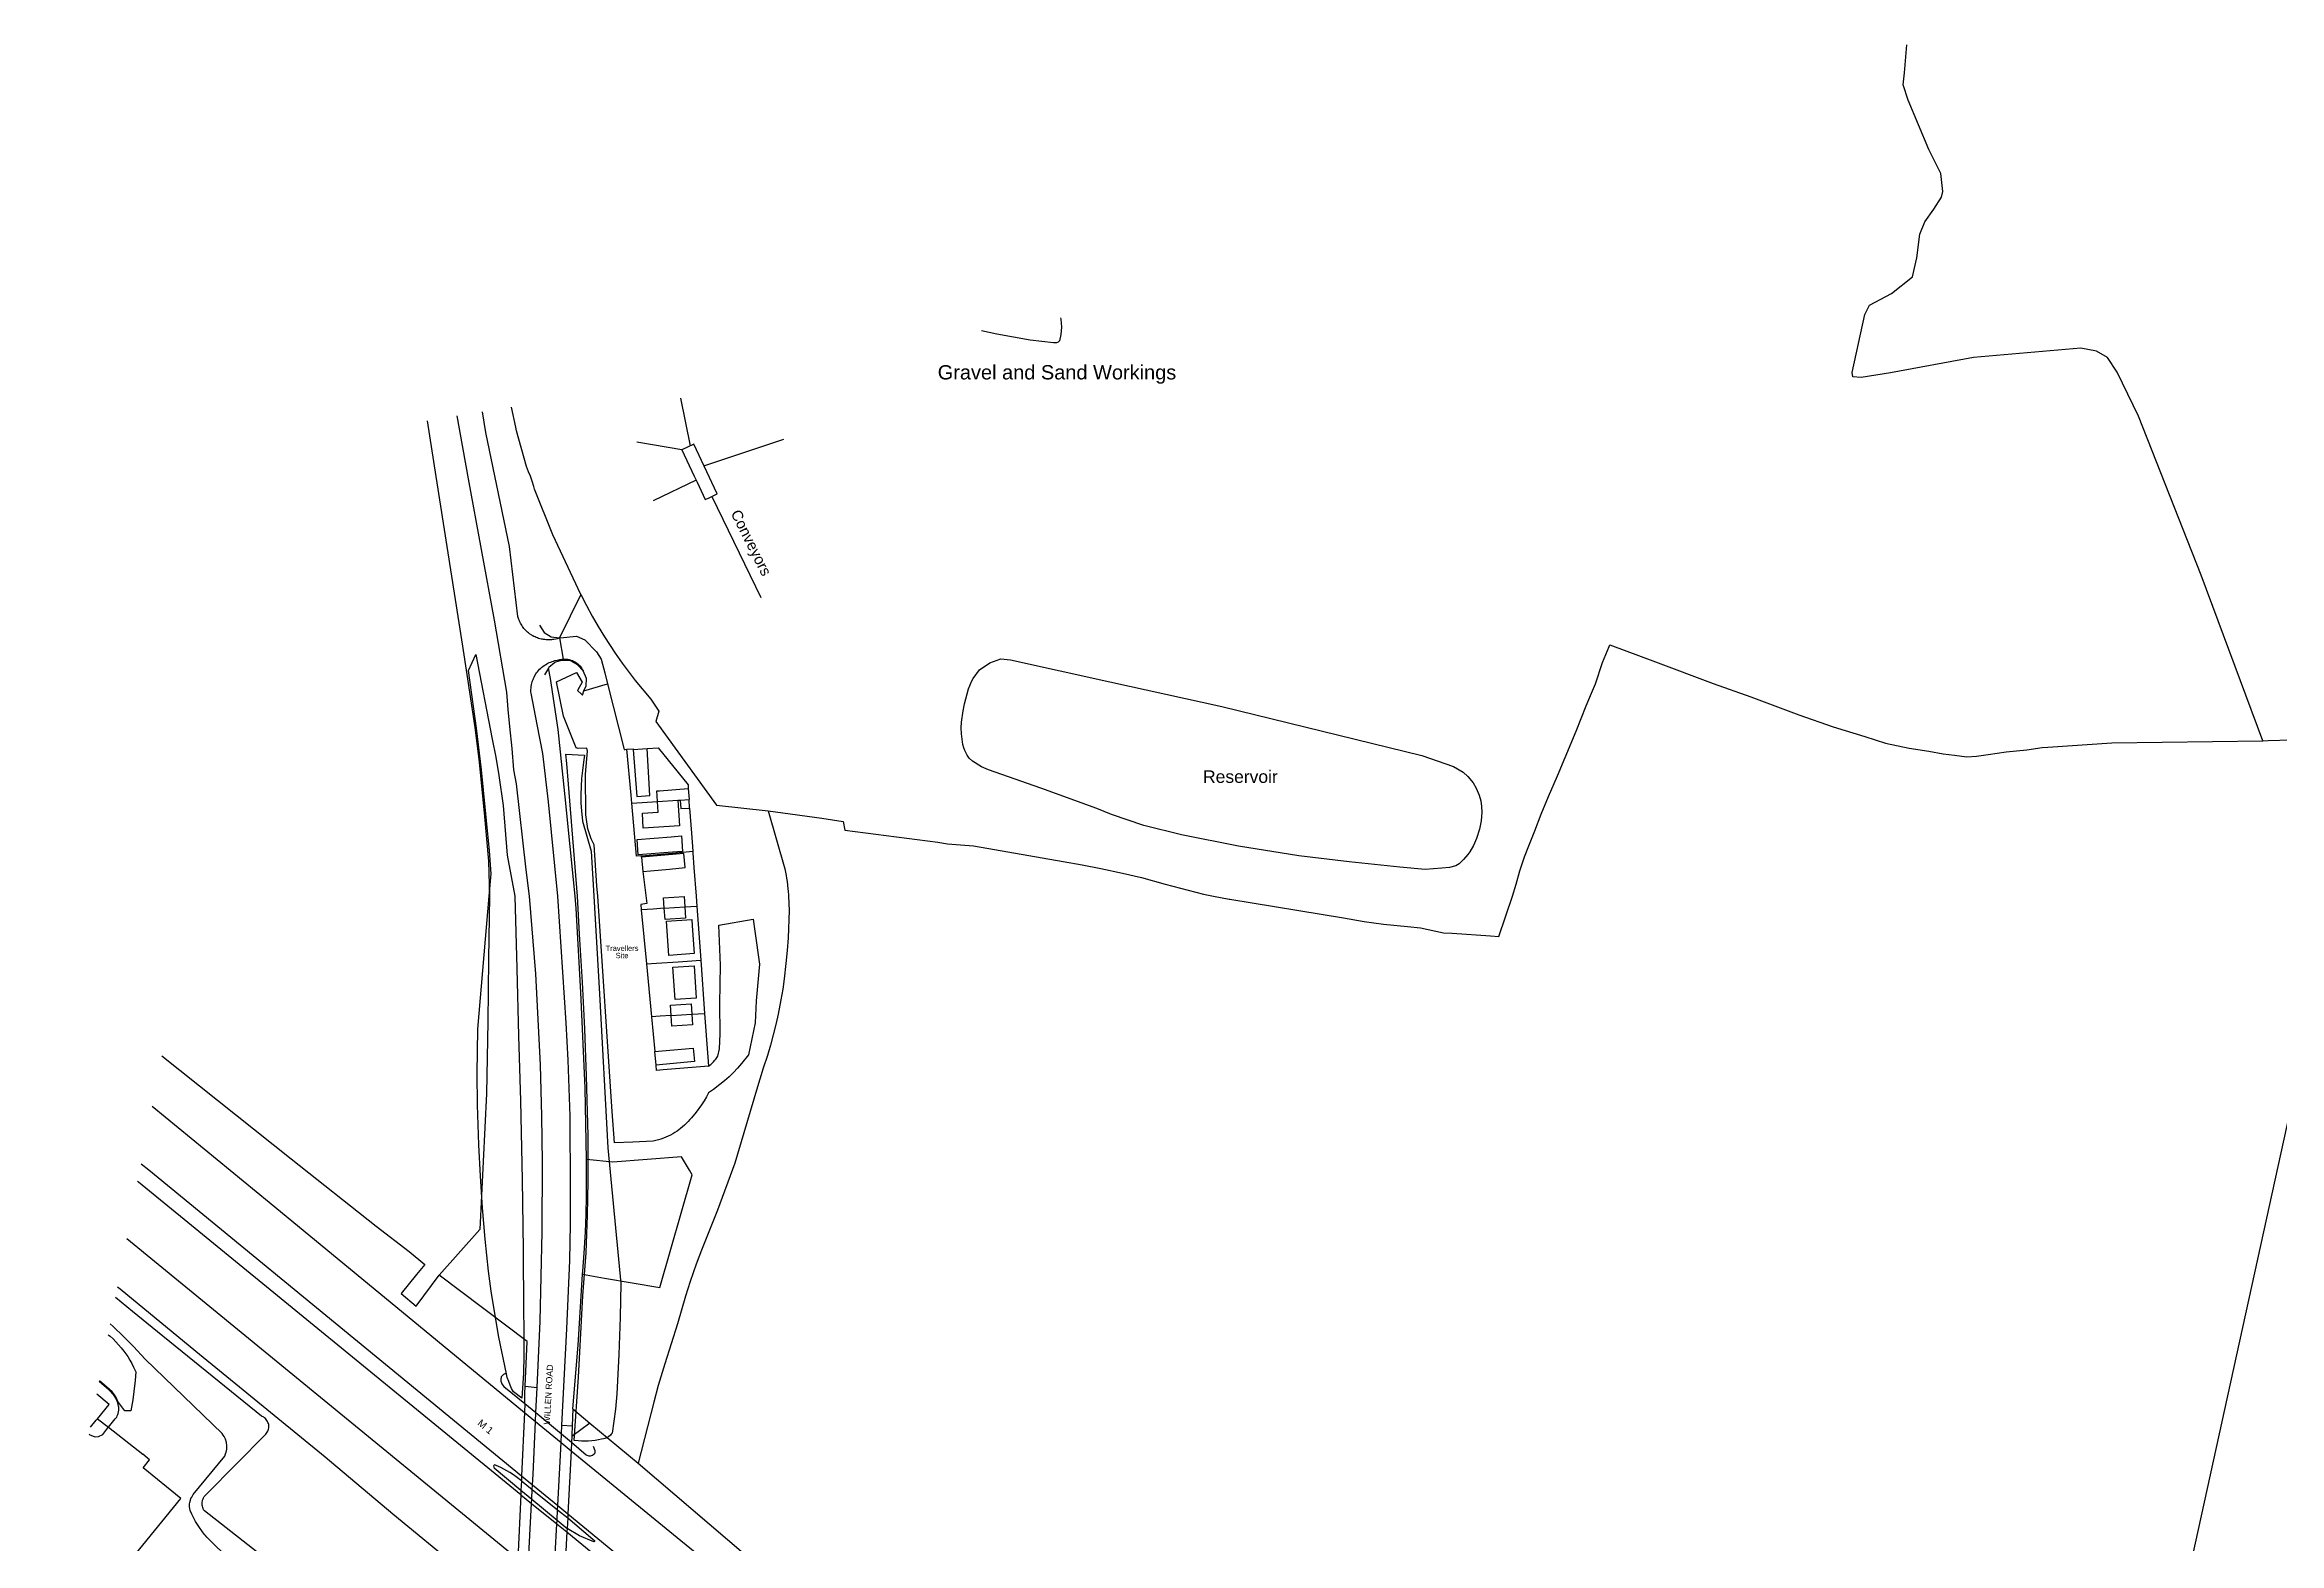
# Model space of a CAD drawing. Header units: millimetres. Extents: x 111502 to 977541, y 8702 to 1044108.
# Drawn here: x 973887 to 974512, y 477277 to 477697 of the extents above; entities that cross this region are included whole.
import ezdxf

# ---------------------------------------------------------------- set-up
doc = ezdxf.new("R2010")
doc.units = ezdxf.units.MM
doc.header["$LTSCALE"] = 0.25
doc.layers.add('X HVSS Site Background', color=8, linetype='Continuous')
doc.styles.add('OS Master Map$1$Standard', font='txt')

# ---------------------------------------------------------------- blocks, each defined once
blk = doc.blocks.new('OS MAP')
at = {"layer": 'X HVSS Site Background', "flags": 128}
for points in [[(488289.35, 242043.55), (488272.1, 242089.89), (488272.1, 242089.89), (488254.53, 242134.45), (488254.53, 242134.45), (488248.61, 242146.72), (488248.61, 242146.72), (488245.86, 242150.85), (488245.86, 242150.85), (488242.79, 242152.65), (488242.79, 242152.65), (488238.45, 242153.5), (488238.45, 242153.5), (488208.39, 242150.85), (488208.39, 242150.85), (488185.11, 242146.51), (488185.11, 242146.51), (488176.96, 242145.24), (488176.96, 242145.24), (488174.63, 242145.45), (488174.63, 242145.45), (488174.42, 242146.62), (488174.42, 242146.62), (488177.91, 242162.92), (488177.91, 242162.92), (488179.29, 242165.46), (488179.29, 242165.46), (488185.43, 242168.74), (488185.43, 242168.74), (488191.25, 242173.39), (488191.25, 242173.39), (488192.52, 242178.79), (488192.52, 242178.79), (488193.36, 242185.35), (488193.36, 242185.35), (488194.74, 242188.85), (488194.74, 242188.85), (488197.28, 242192.34), (488197.28, 242192.34), (488199.4, 242195.72), (488199.4, 242195.72), (488199.82, 242197.31), (488199.82, 242197.31), (488199.18, 242202.39), (488199.18, 242202.39), (488195.9, 242209.06), (488195.9, 242209.06), (488190.08, 242222.92), (488190.08, 242222.92), (488188.71, 242227.16), (488188.71, 242227.16), (488189.02, 242230.54), (488189.02, 242230.54), (488189.67, 242238.43)], [(487950.84, 242154.93), (487944.33, 242155.72), (487944.33, 242155.72), (487934.96, 242157.42), (487934.96, 242157.42), (487930.65, 242158.34)], [(487952.82, 242161.95), (487952.9, 242161.6), (487952.9, 242161.6), (487953.06, 242159.32), (487953.06, 242159.32), (487952.85, 242157.31), (487952.85, 242157.31), (487952.48, 242155.51), (487952.48, 242155.51), (487952.1, 242155.14), (487952.1, 242155.14), (487951.68, 242154.93), (487951.68, 242154.93), (487950.84, 242154.93)], [(487849.2, 242126.12), (487846.54, 242139.46)], [(487806.29, 241862.48), (487807.15, 241881), (487807.15, 241881), (487807.75, 241906), (487807.75, 241906), (487807.8, 241925.55), (487807.8, 241925.55), (487807.65, 241938.4), (487807.65, 241938.4), (487807.25, 241952.75), (487807.25, 241952.75), (487805.9, 241978.25), (487805.9, 241978.25), (487804.2, 242000), (487804.2, 242000), (487803.2, 242007.4), (487803.2, 242007.4), (487800.5, 242031.45), (487800.5, 242031.45), (487799.8, 242035.4), (487799.8, 242035.4), (487799.3, 242041.4), (487799.3, 242041.4), (487798.7, 242047.5), (487798.7, 242047.5), (487798.2, 242052.3), (487798.2, 242052.3), (487797.8, 242057.1), (487797.8, 242057.1), (487794.4, 242077.3), (487794.4, 242077.3), (487787.06, 242116.85), (487787.06, 242116.85), (487783.93, 242134.48)], [(487812.57, 242072.32), (487812.22, 242072.2), (487812.22, 242072.2), (487811.86, 242072.1), (487811.86, 242072.1), (487811.49, 242072.01), (487811.49, 242072.01), (487810.99, 242071.91), (487810.99, 242071.91), (487810.63, 242071.86), (487810.63, 242071.86), (487810.28, 242071.82), (487810.28, 242071.82), (487809.92, 242071.8), (487809.92, 242071.8), (487809.56, 242071.79), (487809.56, 242071.79), (487809.2, 242071.79), (487809.2, 242071.79), (487808.84, 242071.81), (487808.84, 242071.81), (487808.48, 242071.84), (487808.48, 242071.84), (487808.12, 242071.89), (487808.12, 242071.89), (487807.77, 242071.95), (487807.77, 242071.95), (487807.42, 242072.02), (487807.42, 242072.02), (487807.07, 242072.11), (487807.07, 242072.11), (487806.72, 242072.21), (487806.72, 242072.21), (487806.38, 242072.32), (487806.38, 242072.32), (487806.05, 242072.45), (487806.05, 242072.45), (487805.72, 242072.59), (487805.72, 242072.59), (487805.39, 242072.75), (487805.39, 242072.75), (487805.08, 242072.91), (487805.08, 242072.91), (487805.03, 242072.94), (487805.03, 242072.94), (487804.77, 242073.09), (487804.77, 242073.09), (487804.17, 242073.49), (487804.17, 242073.49), (487803.88, 242073.72), (487803.88, 242073.72), (487803.61, 242073.95), (487803.61, 242073.95), (487803.34, 242074.2), (487803.34, 242074.2), (487803.09, 242074.45), (487803.09, 242074.45), (487802.84, 242074.71), (487802.84, 242074.71), (487802.61, 242074.99), (487802.61, 242074.99), (487802.39, 242075.27), (487802.39, 242075.27), (487802.18, 242075.56), (487802.18, 242075.56), (487801.98, 242075.86), (487801.98, 242075.86), (487801.8, 242076.17), (487801.8, 242076.17), (487801.63, 242076.49), (487801.63, 242076.49), (487801.47, 242076.81), (487801.47, 242076.81), (487801.32, 242077.14), (487801.32, 242077.14), (487801.19, 242077.47), (487801.19, 242077.47), (487801.07, 242077.81), (487801.07, 242077.81), (487800.92, 242078.31), (487800.92, 242078.31), (487798.55, 242097.9), (487798.55, 242097.9), (487791.96, 242129.85), (487791.96, 242129.85), (487790.96, 242135.63)], [(487818.55, 242084.45), (487810.7, 242101.15), (487810.7, 242101.15), (487805.6, 242114), (487805.6, 242114), (487805.4, 242114.7), (487805.4, 242114.7), (487804.9, 242116.2), (487804.9, 242116.2), (487804.4, 242117.6), (487804.4, 242117.6), (487803.9, 242118.8), (487803.9, 242118.8), (487803.3, 242120.3), (487803.3, 242120.3), (487800.5, 242130.3), (487800.5, 242130.3), (487800.3, 242131.3), (487800.3, 242131.3), (487799.1, 242136.95)], [(487775.51, 242133.11), (487777.9, 242117.5), (487777.9, 242117.5), (487785.4, 242070), (487785.4, 242070), (487786.6, 242062.1), (487786.6, 242062.1), (487788.9, 242047.2), (487788.9, 242047.2), (487790.1, 242037.5), (487790.1, 242037.5), (487791.6, 242022.3), (487791.6, 242022.3), (487792.7, 242009.8), (487792.7, 242009.8), (487792.95, 242000), (487792.95, 242000), (487792.72, 241982.37), (487792.72, 241982.37), (487792.5, 241964.85), (487792.5, 241964.85), (487792.1, 241944.8), (487792.1, 241944.8), (487790.3, 241906.7), (487790.3, 241906.7), (487778.9, 241893.95)], [(487846.78, 242124.97), (487834.24, 242127.16)], [(487853, 242120.54), (487875.36, 242127.95)], [(487855.16, 242111.9), (487855.99, 242112.3), (487855.99, 242112.3), (487856.73, 242112.65), (487856.73, 242112.65), (487850.14, 242126.57), (487850.14, 242126.57), (487846.78, 242124.97), (487846.78, 242124.97), (487850.25, 242117.64), (487850.25, 242117.64), (487850.78, 242116.52), (487850.78, 242116.52), (487851.05, 242115.95), (487851.05, 242115.95), (487853.37, 242111.06), (487853.37, 242111.06), (487854.43, 242111.56), (487854.43, 242111.56), (487855.16, 242111.9)], [(487850.78, 242116.52), (487838.78, 242110.75)], [(487855.16, 242111.9), (487868.94, 242083.68)], [(487818.55, 242084.45), (487812.57, 242072.32)], [(487818.55, 242084.45), (487820.1, 242081.45), (487820.1, 242081.45), (487821.7, 242078.45), (487821.7, 242078.45), (487823.4, 242075.5), (487823.4, 242075.5), (487825.2, 242072.6), (487825.2, 242072.6), (487828.15, 242068.05), (487828.15, 242068.05), (487830.1, 242065.25), (487830.1, 242065.25), (487833.7, 242060.45), (487833.7, 242060.45), (487838.1, 242055.2), (487838.1, 242055.2), (487840.4, 242051.8), (487840.4, 242051.8), (487839.55, 242048.9), (487839.55, 242048.9), (487856.55, 242025.5), (487856.55, 242025.5), (487870.95, 242023.89)], [(487806.96, 242075.88), (487808.24, 242073.86), (487808.24, 242073.86), (487810.26, 242072.6), (487810.26, 242072.6), (487812.57, 242072.32)], [(487812.57, 242072.32), (487812.78, 242072.34), (487812.78, 242072.34), (487817.29, 242072.79), (487817.29, 242072.79), (487819.62, 242071.78), (487819.62, 242071.78), (487822.9, 242068.44), (487822.9, 242068.44), (487824.24, 242066.4), (487824.24, 242066.4), (487825.21, 242062.57), (487825.21, 242062.57), (487825.99, 242059.47)], [(487812.57, 242072.32), (487813.59, 242066.38)], [(487802.05, 241859.5), (487799.65, 241861.25), (487799.65, 241861.25), (487799.15, 241862.2), (487799.15, 241862.2), (487798.75, 241863.15), (487798.75, 241863.15), (487798.35, 241864.15), (487798.35, 241864.15), (487797.95, 241865.25), (487797.95, 241865.25), (487797.75, 241866.3), (487797.75, 241866.3), (487795.6, 241876.5), (487795.6, 241876.5), (487794.6, 241882.05), (487794.6, 241882.05), (487793.45, 241889.4), (487793.45, 241889.4), (487792.7, 241895), (487792.7, 241895), (487791.75, 241903.95), (487791.75, 241903.95), (487791, 241912.75), (487791, 241912.75), (487790.4, 241921.6), (487790.4, 241921.6), (487790, 241930.4), (487790, 241930.4), (487789.65, 241941.55), (487789.65, 241941.55), (487789.55, 241950.4), (487789.55, 241950.4), (487789.7, 241962.8), (487789.7, 241962.8), (487792.91, 242000), (487792.91, 242000), (487793.45, 242006.3), (487793.45, 242006.3), (487792.95, 242012.7), (487792.95, 242012.7), (487791.95, 242023.1), (487791.95, 242023.1), (487790.75, 242035.4), (487790.75, 242035.4), (487789.3, 242047.1), (487789.3, 242047.1), (487787.1, 242063.2), (487787.1, 242063.2), (487789.1, 242067.7)], [(487789.1, 242067.7), (487793.7, 242044), (487793.7, 242044), (487794.7, 242038.9), (487794.7, 242038.9), (487795.6, 242033.8), (487795.6, 242033.8), (487796.8, 242025.4), (487796.8, 242025.4), (487797.9, 242011.5), (487797.9, 242011.5), (487800.05, 242000), (487800.05, 242000), (487800.65, 241979.75), (487800.65, 241979.75), (487801.1, 241960.9), (487801.1, 241960.9), (487801.65, 241942.7), (487801.65, 241942.7), (487802.1, 241920.6), (487802.1, 241920.6), (487802.35, 241901.05), (487802.35, 241901.05), (487802.5, 241883.85), (487802.5, 241883.85), (487802.55, 241878.95), (487802.55, 241878.95), (487802.6, 241871.4), (487802.6, 241871.4), (487802.45, 241866.5), (487802.45, 241866.5), (487802.05, 241859.5)], [(487813.25, 241851.95), (487814.65, 241878.85), (487814.65, 241878.85), (487815.45, 241898), (487815.45, 241898), (487815.6, 241908.2), (487815.6, 241908.2), (487815.6, 241917.9), (487815.6, 241917.9), (487815.5, 241938.4), (487815.5, 241938.4), (487814.95, 241954.1), (487814.95, 241954.1), (487814.4, 241964.6), (487814.4, 241964.6), (487812.05, 242000), (487812.05, 242000), (487809.5, 242026.4), (487809.5, 242026.4), (487807.85, 242040), (487807.85, 242040), (487806.35, 242048.1), (487806.35, 242048.1), (487804.59, 242056.83), (487804.59, 242056.83), (487804.57, 242057.19), (487804.57, 242057.19), (487804.56, 242057.54), (487804.56, 242057.54), (487804.57, 242057.9), (487804.57, 242057.9), (487804.6, 242058.25), (487804.6, 242058.25), (487804.63, 242058.61), (487804.63, 242058.61), (487804.75, 242059.31), (487804.75, 242059.31), (487804.83, 242059.66), (487804.83, 242059.66), (487804.93, 242060), (487804.93, 242060), (487805.04, 242060.34), (487805.04, 242060.34), (487805.16, 242060.67), (487805.16, 242060.67), (487805.29, 242061), (487805.29, 242061), (487805.44, 242061.33), (487805.44, 242061.33), (487805.6, 242061.64), (487805.6, 242061.64), (487805.96, 242062.26), (487805.96, 242062.26), (487806.16, 242062.55), (487806.16, 242062.55), (487806.37, 242062.84), (487806.37, 242062.84), (487806.71, 242063.25), (487806.71, 242063.25), (487806.99, 242063.55), (487806.99, 242063.55), (487807.29, 242063.84), (487807.29, 242063.84), (487807.6, 242064.11), (487807.6, 242064.11), (487807.92, 242064.37), (487807.92, 242064.37), (487808.26, 242064.61), (487808.26, 242064.61), (487808.61, 242064.83), (487808.61, 242064.83), (487808.97, 242065.04), (487808.97, 242065.04), (487809.33, 242065.23), (487809.33, 242065.23), (487809.71, 242065.41), (487809.71, 242065.41), (487810.09, 242065.57), (487810.09, 242065.57), (487810.48, 242065.72), (487810.48, 242065.72), (487810.88, 242065.85), (487810.88, 242065.85), (487811.28, 242065.96), (487811.28, 242065.96), (487811.89, 242066.11), (487811.89, 242066.11), (487812.37, 242066.21), (487812.37, 242066.21), (487812.67, 242066.26), (487812.67, 242066.26), (487812.86, 242066.29), (487812.86, 242066.29), (487813.1, 242066.32), (487813.1, 242066.32), (487813.35, 242066.35), (487813.35, 242066.35), (487813.59, 242066.38)], [(487819.21, 242063.09), (487817.63, 242064.76), (487817.63, 242064.76), (487815.5, 242065.96), (487815.5, 242065.96), (487813.25, 242066.05), (487813.25, 242066.05), (487812.75, 242065.92), (487812.75, 242065.92), (487811.4, 242065.56), (487811.4, 242065.56), (487811.14, 242065.34), (487811.14, 242065.34), (487809.6, 242064.04), (487809.6, 242064.04), (487809.52, 242063.9)], [(487813.59, 242066.38), (487813.83, 242066.39), (487813.83, 242066.39), (487814.08, 242066.4), (487814.08, 242066.4), (487814.56, 242066.38), (487814.56, 242066.38), (487814.8, 242066.36), (487814.8, 242066.36), (487815.04, 242066.32), (487815.04, 242066.32), (487815.28, 242066.27), (487815.28, 242066.27), (487815.53, 242066.21), (487815.53, 242066.21), (487815.76, 242066.14), (487815.76, 242066.14), (487816.22, 242065.96), (487816.22, 242065.96), (487816.44, 242065.86), (487816.44, 242065.86), (487816.66, 242065.75), (487816.66, 242065.75), (487816.87, 242065.62), (487816.87, 242065.62), (487817.08, 242065.5), (487817.08, 242065.5), (487817.28, 242065.36), (487817.28, 242065.36), (487817.48, 242065.21), (487817.48, 242065.21), (487817.67, 242065.06), (487817.67, 242065.06), (487817.85, 242064.9), (487817.85, 242064.9), (487818.03, 242064.73), (487818.03, 242064.73), (487818.2, 242064.56), (487818.2, 242064.56), (487818.36, 242064.37), (487818.36, 242064.37), (487818.52, 242064.19), (487818.52, 242064.19), (487818.67, 242063.99), (487818.67, 242063.99), (487818.81, 242063.79), (487818.81, 242063.79), (487818.94, 242063.59), (487818.94, 242063.59), (487819.06, 242063.37), (487819.06, 242063.37), (487819.21, 242063.09)], [(487870.95, 242023.89), (487873.05, 242023.65), (487873.05, 242023.65), (487886, 242021.85), (487886, 242021.85), (487892, 242020.9), (487892, 242020.9), (487892.4, 242018.5), (487892.4, 242018.5), (487918.45, 242015.1), (487918.45, 242015.1), (487921.15, 242014.7), (487921.15, 242014.7), (487928.4, 242014.1), (487928.4, 242014.1), (487953.55, 242009.75), (487953.55, 242009.75), (487958.85, 242008.8), (487958.85, 242008.8), (487964.1, 242007.8), (487964.1, 242007.8), (487970.2, 242006.45), (487970.2, 242006.45), (487975.45, 242005.2), (487975.45, 242005.2), (487982.1, 242003.4), (487982.1, 242003.4), (487992.8, 242000.55), (487992.8, 242000.55), (487995.6, 242000), (487995.6, 242000), (488000, 241999.2), (488000, 241999.2), (488000.21, 241999.16), (488000.21, 241999.16), (488032.01, 241993.94), (488032.01, 241993.94), (488037.81, 241992.91), (488037.81, 241992.91), (488043.21, 241992.18), (488043.21, 241992.18), (488049.93, 241991.53), (488049.93, 241991.53), (488053.53, 241991.15), (488053.53, 241991.15), (488060.05, 241989.79), (488060.05, 241989.79), (488062.4, 241989.62), (488062.4, 241989.62), (488073.13, 241988.87), (488073.13, 241988.87), (488075.48, 241988.7), (488075.48, 241988.7), (488079.35, 242000), (488079.35, 242000), (488080.36, 242003.34), (488080.36, 242003.34), (488081.36, 242007.14), (488081.36, 242007.14), (488082.66, 242011.04), (488082.66, 242011.04), (488083.86, 242014.14), (488083.86, 242014.14), (488085.56, 242018.34), (488085.56, 242018.34), (488087.36, 242022.94), (488087.36, 242022.94), (488089.36, 242027.94), (488089.36, 242027.94), (488091.96, 242033.74), (488091.96, 242033.74), (488094.06, 242038.84), (488094.06, 242038.84), (488097.16, 242046.24), (488097.16, 242046.24), (488099.96, 242053.34), (488099.96, 242053.34), (488101.46, 242056.86), (488101.46, 242056.86), (488102.56, 242059.44), (488102.56, 242059.44), (488104.56, 242065.44), (488104.56, 242065.44), (488106.38, 242069.93), (488106.38, 242069.93), (488106.57, 242070.4), (488106.57, 242070.4), (488119.37, 242065.6), (488119.37, 242065.6), (488135.47, 242059.6), (488135.47, 242059.6), (488146.07, 242055.8), (488146.07, 242055.8), (488159.44, 242050.81), (488159.44, 242050.81), (488169.07, 242047.4), (488169.07, 242047.4), (488177.97, 242044.7), (488177.97, 242044.7), (488183.77, 242042.9), (488183.77, 242042.9), (488190.37, 242041.5), (488190.37, 242041.5), (488195.87, 242040.6), (488195.87, 242040.6), (488199.87, 242039.9), (488199.87, 242039.9), (488203.07, 242039.5), (488203.07, 242039.5), (488206.47, 242039), (488206.47, 242039), (488209.17, 242039.2), (488209.17, 242039.2), (488212.47, 242039.7), (488212.47, 242039.7), (488217.47, 242040.4), (488217.47, 242040.4), (488223.27, 242041), (488223.27, 242041), (488227.57, 242041.6), (488227.57, 242041.6), (488229.17, 242041.7), (488229.17, 242041.7), (488247.11, 242042.94), (488247.11, 242042.94), (488289.35, 242043.55)], [(487932.98, 242065.33), (487936.09, 242066.46), (487936.09, 242066.46), (487938.8, 242066.2), (487938.8, 242066.2), (487966.58, 242060.04), (487966.58, 242060.04), (487998, 242053.16), (487998, 242053.16), (488053.96, 242039.4), (488053.96, 242039.4), (488062.82, 242036.3), (488062.82, 242036.3), (488065.53, 242034.71), (488065.53, 242034.71), (488066.81, 242033.54), (488066.81, 242033.54), (488068.28, 242031.75), (488068.28, 242031.75), (488069.18, 242030.26), (488069.18, 242030.26), (488070.03, 242028.29), (488070.03, 242028.29), (488070.45, 242026.74), (488070.45, 242026.74), (488070.66, 242025.15), (488070.66, 242025.15), (488070.7, 242023.53), (488070.7, 242023.53), (488070.51, 242021.11), (488070.51, 242021.11), (488070.36, 242020.16), (488070.36, 242020.16), (488070.09, 242018.79), (488070.09, 242018.79), (488069.28, 242016.12), (488069.28, 242016.12), (488068.42, 242014.22), (488068.42, 242014.22), (488067.35, 242012.44), (488067.35, 242012.44), (488066.79, 242011.69), (488066.79, 242011.69), (488065.65, 242010.28), (488065.65, 242010.28), (488064.36, 242009.05), (488064.36, 242009.05), (488063.48, 242008.52), (488063.48, 242008.52), (488061.7, 242008.05), (488061.7, 242008.05), (488059.51, 242007.85), (488059.51, 242007.85), (488054.88, 242007.52), (488054.88, 242007.52), (488047.8, 242008.18), (488047.8, 242008.18), (488033.63, 242009.61), (488033.63, 242009.61), (488019.48, 242011.28), (488019.48, 242011.28), (488002.63, 242014.01), (488002.63, 242014.01), (487986.64, 242017.16), (487986.64, 242017.16), (487976.12, 242019.77), (487976.12, 242019.77), (487967.04, 242022.87), (487967.04, 242022.87), (487962.94, 242024.59), (487962.94, 242024.59), (487947.33, 242030.28), (487947.33, 242030.28), (487936.42, 242034.11), (487936.42, 242034.11), (487932.64, 242035.35), (487932.64, 242035.35), (487930.66, 242036.23), (487930.66, 242036.23), (487928.13, 242037.8), (487928.13, 242037.8), (487927.22, 242038.68), (487927.22, 242038.68), (487926.65, 242039.5), (487926.65, 242039.5), (487925.98, 242040.85), (487925.98, 242040.85), (487925.7, 242041.59), (487925.7, 242041.59), (487925.42, 242042.53), (487925.42, 242042.53), (487925.06, 242045.48), (487925.06, 242045.48), (487925.04, 242047.14), (487925.04, 242047.14), (487925.1, 242048.73), (487925.1, 242048.73), (487925.54, 242051.87), (487925.54, 242051.87), (487925.97, 242053.89), (487925.97, 242053.89), (487927.04, 242058.05), (487927.04, 242058.05), (487928.02, 242060.31), (487928.02, 242060.31), (487928.37, 242060.93), (487928.37, 242060.93), (487930.13, 242063.35), (487930.13, 242063.35), (487932.98, 242065.33)], [(487809.52, 242063.9), (487808.39, 242062.02)], [(487810, 242061), (487809.52, 242063.9)], [(487820.07, 241926.31), (487819.7, 241946.3), (487819.7, 241946.3), (487818.55, 241973.1), (487818.55, 241973.1), (487817.25, 241996.55), (487817.25, 241996.55), (487816.9, 242000), (487816.9, 242000), (487814.1, 242027.85), (487814.1, 242027.85), (487812.8, 242040.45), (487812.8, 242040.45), (487812.2, 242046.7), (487812.2, 242046.7), (487810, 242061)], [(487854.26, 241952.42), (487854.61, 241952.67), (487854.61, 241952.67), (487854.89, 241952.89), (487854.89, 241952.89), (487855.15, 241953.12), (487855.15, 241953.12), (487855.4, 241953.36), (487855.4, 241953.36), (487855.65, 241953.61), (487855.65, 241953.61), (487856.06, 241954.08), (487856.06, 241954.08), (487856.28, 241954.36), (487856.28, 241954.36), (487856.48, 241954.64), (487856.48, 241954.64), (487856.67, 241954.93), (487856.67, 241954.93), (487856.85, 241955.23), (487856.85, 241955.23), (487857.31, 241957.25), (487857.31, 241957.25), (487857.53, 241961.49), (487857.53, 241961.49), (487857.41, 241969.87), (487857.41, 241969.87), (487857.58, 241980.72), (487857.58, 241980.72), (487857.15, 241991.93), (487857.15, 241991.93), (487866.75, 241993.6), (487866.75, 241993.6), (487867.26, 241990.25), (487867.26, 241990.25), (487868.54, 241980.99), (487868.54, 241980.99), (487867.6, 241970.74), (487867.6, 241970.74), (487867.35, 241964.56), (487867.35, 241964.56), (487865.48, 241955.62), (487865.48, 241955.62), (487863.54, 241953.14), (487863.54, 241953.14), (487862.42, 241951.86), (487862.42, 241951.86), (487861.25, 241950.63), (487861.25, 241950.63), (487860.03, 241949.45), (487860.03, 241949.45), (487858.76, 241948.32), (487858.76, 241948.32), (487857.45, 241947.25), (487857.45, 241947.25), (487855.67, 241945.92), (487855.67, 241945.92), (487854.27, 241944.97), (487854.27, 241944.97), (487853.67, 241943.83), (487853.67, 241943.83), (487853.02, 241942.71), (487853.02, 241942.71), (487852.32, 241941.62), (487852.32, 241941.62), (487851.58, 241940.56), (487851.58, 241940.56), (487850.8, 241939.52), (487850.8, 241939.52), (487849.52, 241938), (487849.52, 241938), (487849.03, 241937.46), (487849.03, 241937.46), (487848.54, 241936.93), (487848.54, 241936.93), (487848.04, 241936.4), (487848.04, 241936.4), (487847.52, 241935.89), (487847.52, 241935.89), (487846.99, 241935.4), (487846.99, 241935.4), (487846.44, 241934.93), (487846.44, 241934.93), (487845.49, 241934.22), (487845.49, 241934.22), (487844.88, 241933.82), (487844.88, 241933.82), (487844.26, 241933.45), (487844.26, 241933.45), (487843.62, 241933.11), (487843.62, 241933.11), (487842.97, 241932.79), (487842.97, 241932.79), (487842.3, 241932.5), (487842.3, 241932.5), (487841.63, 241932.23), (487841.63, 241932.23), (487840.94, 241932), (487840.94, 241932), (487840.25, 241931.79), (487840.25, 241931.79), (487839.55, 241931.61), (487839.55, 241931.61), (487838.77, 241931.44), (487838.77, 241931.44), (487833.05, 241931.16), (487833.05, 241931.16), (487827.92, 241930.91), (487827.92, 241930.91), (487827.32, 241939.75), (487827.32, 241939.75), (487823.25, 242000), (487823.25, 242000), (487823.05, 242002.92), (487823.05, 242002.92), (487822.3, 242014.36), (487822.3, 242014.36), (487821.38, 242016.05), (487821.38, 242016.05), (487820.48, 242018.91), (487820.48, 242018.91), (487819.95, 242022.77), (487819.95, 242022.77), (487819.79, 242034.15), (487819.79, 242034.15), (487820.44, 242040.64), (487820.44, 242040.64), (487820.24, 242041.43), (487820.24, 242041.43), (487817.78, 242041.33), (487817.78, 242041.33), (487817.19, 242041.59), (487817.19, 242041.59), (487813.65, 242050.43), (487813.65, 242050.43), (487811.69, 242060.06), (487811.69, 242060.06), (487817.35, 242062.65), (487817.35, 242062.65), (487818.89, 242059.9), (487818.89, 242059.9), (487817.56, 242057.57), (487817.56, 242057.57), (487818.74, 242056.57), (487818.74, 242056.57), (487819.04, 242056.3), (487819.04, 242056.3), (487819.36, 242057.51)], [(487819.36, 242057.51), (487820.04, 242058.87), (487820.04, 242058.87), (487820.12, 242060.98), (487820.12, 242060.98), (487819.21, 242063.09)], [(487819.36, 242057.51), (487825.99, 242059.47)], [(487825.99, 242059.47), (487830.64, 242041.11), (487830.64, 242041.11), (487830.8, 242041.12), (487830.8, 242041.12), (487831.42, 242041.16)], [(488319.38, 242047.5), (488319.86, 242045.24), (488319.86, 242045.24), (488310.2, 242000), (488310.2, 242000), (488258.84, 241766.1)], [(488289.35, 242043.55), (488290.85, 242043.57), (488290.85, 242043.57), (488297.26, 242043.83), (488297.26, 242043.83), (488303.48, 242044.46), (488303.48, 242044.46), (488308.46, 242045.04), (488308.46, 242045.04), (488312.36, 242045.44), (488312.36, 242045.44), (488315.36, 242045.94), (488315.36, 242045.94), (488317.82, 242046.44), (488317.82, 242046.44), (488319.16, 242047.34), (488319.16, 242047.34), (488319.38, 242047.5)], [(487814.3, 242039.76), (487819.6, 242039.5), (487819.6, 242039.5), (487819.3, 242037.5), (487819.3, 242037.5), (487819, 242035.2), (487819, 242035.2), (487818.7, 242033), (487818.7, 242033), (487818.6, 242030.8), (487818.6, 242030.8), (487818.5, 242028.3), (487818.5, 242028.3), (487818.5, 242026.1), (487818.5, 242026.1), (487818.7, 242023.9), (487818.7, 242023.9), (487819, 242021), (487819, 242021), (487821.39, 242012.65), (487821.39, 242012.65), (487822.15, 242000), (487822.15, 242000), (487823.8, 241972.7), (487823.8, 241972.7), (487826.12, 241929.51), (487826.12, 241929.51), (487829.75, 241891.6), (487829.75, 241891.6), (487829.55, 241882.15), (487829.55, 241882.15), (487829.15, 241871.7), (487829.15, 241871.7), (487829, 241868.05), (487829, 241868.05), (487828.6, 241860.7), (487828.6, 241860.7), (487828.2, 241856.4), (487828.2, 241856.4), (487827.3, 241849.65), (487827.3, 241849.65), (487827.05, 241849.35), (487827.05, 241849.35), (487826.8, 241849.1), (487826.8, 241849.1), (487826.25, 241848.65), (487826.25, 241848.65), (487825.95, 241848.45), (487825.95, 241848.45), (487825.25, 241848.15), (487825.25, 241848.15), (487824.85, 241848.05), (487824.85, 241848.05), (487824.35, 241848), (487824.35, 241848), (487823.45, 241847.8), (487823.45, 241847.8), (487822.5, 241847.65), (487822.5, 241847.65), (487821.6, 241847.5), (487821.6, 241847.5), (487820.6, 241847.45), (487820.6, 241847.45), (487818.75, 241847.45), (487818.75, 241847.45), (487817.8, 241847.5), (487817.8, 241847.5), (487816.7, 241847.65)], [(487816.7, 241847.65), (487817.9, 241865.3), (487817.9, 241865.3), (487819.1, 241888.1), (487819.1, 241888.1), (487820, 241900.15), (487820, 241900.15), (487820.4, 241910.75), (487820.4, 241910.75), (487820.6, 241920.2), (487820.6, 241920.2), (487820.55, 241933), (487820.55, 241933), (487820.1, 241949.65), (487820.1, 241949.65), (487819.65, 241962.9), (487819.65, 241962.9), (487819, 241975.95), (487819, 241975.95), (487818.15, 241989.35), (487818.15, 241989.35), (487817.63, 242000), (487817.63, 242000), (487814.6, 242037.2), (487814.6, 242037.2), (487814.3, 242039.76)], [(487831.42, 242041.16), (487833.15, 242041.28), (487833.15, 242041.28), (487833.22, 242041.08)], [(487832.59, 242028.28), (487831.42, 242041.16)], [(487833.22, 242041.08), (487834.22, 242027.92), (487834.22, 242027.92), (487837.88, 242028.21), (487837.88, 242028.21), (487837.07, 242041.32)], [(487833.22, 242041.08), (487837.07, 242041.32)], [(487837.07, 242041.32), (487840.21, 242041.51), (487840.21, 242041.51), (487848.54, 242031.19), (487848.54, 242031.19), (487848.58, 242030.19)], [(487832.79, 242026.08), (487832.59, 242028.28)], [(487845.72, 242026.86), (487846.18, 242019.7), (487846.18, 242019.7), (487836.02, 242019.05), (487836.02, 242019.05), (487835.75, 242023.28), (487835.75, 242023.28), (487840.15, 242023.56), (487840.15, 242023.56), (487839.96, 242026.49)], [(487839.96, 242026.49), (487839.76, 242029.47), (487839.76, 242029.47), (487840.56, 242029.54), (487840.56, 242029.54), (487848.58, 242030.19)], [(487839.96, 242026.49), (487845.72, 242026.86)], [(487845.72, 242026.86), (487846.37, 242026.9)], [(487846.37, 242026.9), (487848.81, 242027.04)], [(487846.37, 242026.9), (487846.51, 242024.53), (487846.51, 242024.53), (487848.95, 242024.67)], [(487848.58, 242030.19), (487848.81, 242027.04)], [(487848.95, 242024.67), (487848.81, 242027.04)], [(487832.79, 242026.08), (487839.96, 242026.49)], [(487835.48, 242011.32), (487834.15, 242011.2), (487834.15, 242011.2), (487832.79, 242026.08)], [(487870.95, 242023.89), (487875.6, 242007.7), (487875.6, 242007.7), (487875.8, 242006.7), (487875.8, 242006.7), (487876, 242005.8), (487876, 242005.8), (487876.1, 242005.1), (487876.1, 242005.1), (487876.3, 242004.1), (487876.3, 242004.1), (487876.5, 242002.1), (487876.5, 242002.1), (487876.6, 242001.4), (487876.6, 242001.4), (487876.7, 242000.3), (487876.7, 242000.3), (487876.7, 242000), (487876.7, 242000), (487876.85, 241996.05), (487876.85, 241996.05), (487876.55, 241988.4), (487876.55, 241988.4), (487876.3, 241984.8), (487876.3, 241984.8), (487875.95, 241981.15), (487875.95, 241981.15), (487875.45, 241976.9), (487875.45, 241976.9), (487875.05, 241973.95), (487875.05, 241973.95), (487874.55, 241970.95), (487874.55, 241970.95), (487873.8, 241967), (487873.8, 241967), (487873.15, 241964.05), (487873.15, 241964.05), (487872.4, 241961.15), (487872.4, 241961.15), (487871.6, 241958.3), (487871.6, 241958.3), (487870.75, 241955.4), (487870.75, 241955.4), (487869.55, 241951.9), (487869.55, 241951.9), (487867.7, 241945.7), (487867.7, 241945.7), (487861.65, 241925.3), (487861.65, 241925.3), (487856.8, 241912.1), (487856.8, 241912.1), (487852.35, 241900.95), (487852.35, 241900.95), (487850.85, 241896.95), (487850.85, 241896.95), (487849.15, 241892.1), (487849.15, 241892.1), (487847.85, 241888), (487847.85, 241888), (487845.6, 241880.25), (487845.6, 241880.25), (487842.05, 241869.1), (487842.05, 241869.1), (487840.15, 241863), (487840.15, 241863), (487838.95, 241858.35), (487838.95, 241858.35), (487834.6, 241841.25)], [(487848.95, 242024.67), (487849.47, 242017.64), (487849.47, 242017.64), (487849.84, 242012.6)], [(487834.59, 242011.6), (487834.26, 242015.92), (487834.26, 242015.92), (487843.84, 242016.65), (487843.84, 242016.65), (487846.7, 242016.87), (487846.7, 242016.87), (487847.03, 242012.56), (487847.03, 242012.56), (487844.16, 242012.34), (487844.16, 242012.34), (487834.59, 242011.6)], [(487835.48, 242011.32), (487844.18, 242012.09), (487844.18, 242012.09), (487849.84, 242012.6)], [(487835.52, 242010.94), (487835.49, 242011.23), (487835.49, 242011.23), (487835.48, 242011.32)], [(487835.87, 242006.96), (487837.99, 242007.15), (487837.99, 242007.15), (487843.31, 242007.62), (487843.31, 242007.62), (487847.75, 242008.02), (487847.75, 242008.02), (487847.4, 242011.99), (487847.4, 242011.99), (487837.72, 242011.14), (487837.72, 242011.14), (487835.52, 242010.94)], [(487835.52, 242010.94), (487835.87, 242006.96)], [(487849.84, 242012.6), (487849.88, 242012.17), (487849.88, 242012.17), (487850.18, 242008.05), (487850.18, 242008.05), (487850.78, 242000), (487850.78, 242000), (487850.98, 241997.2)], [(487835.87, 242006.96), (487837.04, 241998), (487837.04, 241998), (487835.31, 241997.73), (487835.31, 241997.73), (487835.46, 241996.21)], [(487841.89, 241996.62), (487838.74, 241996.42), (487838.74, 241996.42), (487835.46, 241996.21)], [(487835.46, 241996.21), (487836.92, 241981.06)], [(487841.89, 241996.62), (487841.7, 241999.56), (487841.7, 241999.56), (487847.46, 241999.93), (487847.46, 241999.93), (487847.65, 241996.99)], [(487841.89, 241996.62), (487847.65, 241996.99)], [(487847.65, 241996.99), (487847.85, 241993.87), (487847.85, 241993.87), (487842.09, 241993.5), (487842.09, 241993.5), (487841.89, 241996.62)], [(487847.65, 241996.99), (487850.98, 241997.2)], [(487850.98, 241997.2), (487852.09, 241982.07)], [(487843.19, 241983.42), (487842.49, 241993.02), (487842.49, 241993.02), (487849.6, 241993.53), (487849.6, 241993.53), (487849.73, 241991.72), (487849.73, 241991.72), (487850.29, 241983.99), (487850.29, 241983.99), (487850.29, 241983.94), (487850.29, 241983.94), (487843.19, 241983.42)], [(487836.92, 241981.06), (487839.7, 241981.25), (487839.7, 241981.25), (487845.77, 241981.67), (487845.77, 241981.67), (487852.09, 241982.07)], [(487836.92, 241981.06), (487838.35, 241966.25)], [(487844.3, 241980.13), (487850.21, 241980.52), (487850.21, 241980.52), (487850.81, 241971.49), (487850.81, 241971.49), (487844.9, 241971.1), (487844.9, 241971.1), (487844.3, 241980.13)], [(487852.09, 241982.07), (487853.18, 241967.21)], [(487843.83, 241966.6), (487840.75, 241966.4), (487840.75, 241966.4), (487838.35, 241966.25)], [(487838.35, 241966.25), (487839.29, 241956.52)], [(487843.83, 241966.6), (487843.64, 241969.54), (487843.64, 241969.54), (487849.4, 241969.91), (487849.4, 241969.91), (487849.59, 241966.98), (487849.59, 241966.98), (487849.59, 241966.97)], [(487849.59, 241966.97), (487849.59, 241966.96), (487849.59, 241966.96), (487849.78, 241963.98), (487849.78, 241963.98), (487844.02, 241963.61), (487844.02, 241963.61), (487843.83, 241966.6)], [(487843.83, 241966.6), (487849.59, 241966.97)], [(487849.59, 241966.97), (487853.18, 241967.21)], [(487853.18, 241967.21), (487854.07, 241954.97), (487854.07, 241954.97), (487854.26, 241952.42)], [(487701.24, 241955.31), (487737.4, 241926.5), (487737.4, 241926.5), (487761.2, 241907.65), (487761.2, 241907.65), (487770.45, 241900.55), (487770.45, 241900.55), (487774.9, 241896.85), (487774.9, 241896.85), (487772.5, 241894.1), (487772.5, 241894.1), (487768.2, 241888.8), (487768.2, 241888.8), (487772.4, 241885.25), (487772.4, 241885.25), (487778.9, 241893.95)], [(487839.29, 241956.52), (487841.29, 241956.7), (487841.29, 241956.7), (487850.02, 241957.5), (487850.02, 241957.5), (487850.37, 241953.73), (487850.37, 241953.73), (487841.48, 241952.91), (487841.48, 241952.91), (487839.64, 241952.74)], [(487839.64, 241952.74), (487839.29, 241956.52)], [(487854.26, 241952.42), (487853.16, 241952.33), (487853.16, 241952.33), (487841.56, 241951.42), (487841.56, 241951.42), (487839.7, 241951.25), (487839.7, 241951.25), (487839.64, 241952.74)], [(487698.53, 241941.2), (487731.3, 241914.35), (487731.3, 241914.35), (487802.8, 241855.45)], [(487819, 241894.15), (487825.17, 241893.09), (487825.17, 241893.09), (487840.66, 241890.43), (487840.66, 241890.43), (487849.68, 241922), (487849.68, 241922), (487848.93, 241923.26), (487848.93, 241923.26), (487846.68, 241927.06), (487846.68, 241927.06), (487827.47, 241925.53), (487827.47, 241925.53), (487820.07, 241926.31)], [(487695.44, 241925.12), (487697.6, 241923.35), (487697.6, 241923.35), (487801.95, 241837.75)], [(487819, 241894.15), (487819.05, 241895.05), (487819.05, 241895.05), (487819.45, 241900.1), (487819.45, 241900.1), (487819.85, 241905.9), (487819.85, 241905.9), (487820.05, 241911), (487820.05, 241911), (487820.15, 241916.05), (487820.15, 241916.05), (487820.1, 241924.6), (487820.1, 241924.6), (487820.07, 241926.31)], [(487801.7, 241832.4), (487694.7, 241919.9), (487694.7, 241919.9), (487694.47, 241920.09)], [(487691.41, 241904.15), (487800.85, 241814.5)], [(487688.82, 241890.65), (487689.55, 241890.05), (487689.55, 241890.05), (487710.75, 241872.6), (487710.75, 241872.6), (487746.95, 241843), (487746.95, 241843), (487765.9, 241827.1), (487765.9, 241827.1), (487784.25, 241812), (487784.25, 241812), (487789.75, 241807.45), (487789.75, 241807.45), (487798.55, 241800.2), (487798.55, 241800.2), (487799.9, 241799.05)], [(487802.98, 241862.78), (487803.5, 241875.35), (487803.5, 241875.35), (487778.9, 241893.95)], [(487816.25, 241856.5), (487817.8, 241874.3), (487817.8, 241874.3), (487819, 241894.15)], [(487753.05, 241796.65), (487713.15, 241827.9), (487713.15, 241827.9), (487712.95, 241828.2), (487712.95, 241828.2), (487712.8, 241828.55), (487712.8, 241828.55), (487712.7, 241828.85), (487712.7, 241828.85), (487712.6, 241829.2), (487712.6, 241829.2), (487712.55, 241829.55), (487712.55, 241829.55), (487712.55, 241830.2), (487712.55, 241830.2), (487712.65, 241830.9), (487712.65, 241830.9), (487712.8, 241831.25), (487712.8, 241831.25), (487712.95, 241831.55), (487712.95, 241831.55), (487713.1, 241831.9), (487713.1, 241831.9), (487713.3, 241832.15), (487713.3, 241832.15), (487713.7, 241832.6), (487713.7, 241832.6), (487730.35, 241849.4), (487730.35, 241849.4), (487730.75, 241849.9), (487730.75, 241849.9), (487730.9, 241850.2), (487730.9, 241850.2), (487731.1, 241850.8), (487731.1, 241850.8), (487731.15, 241851.15), (487731.15, 241851.15), (487731.2, 241851.45), (487731.2, 241851.45), (487731.15, 241852.05), (487731.15, 241852.05), (487731.1, 241852.35), (487731.1, 241852.35), (487730.95, 241852.65), (487730.95, 241852.65), (487730.85, 241852.95), (487730.85, 241852.95), (487730.65, 241853.25), (487730.65, 241853.25), (487730.25, 241853.75), (487730.25, 241853.75), (487730, 241853.95), (487730, 241853.95), (487729.75, 241854.1), (487729.75, 241854.1), (487729.15, 241854.4), (487729.15, 241854.4), (487700, 241878.05), (487700, 241878.05), (487693, 241883.7), (487693, 241883.7), (487688.24, 241887.65)], [(487686.23, 241877.2), (487686.75, 241876.8), (487686.75, 241876.8), (487687.6, 241876.05), (487687.6, 241876.05), (487688.4, 241875.25), (487688.4, 241875.25), (487689.9, 241873.55), (487689.9, 241873.55), (487690.6, 241872.65), (487690.6, 241872.65), (487691.7, 241871.1), (487691.7, 241871.1), (487692.3, 241870.15), (487692.3, 241870.15), (487692.85, 241869.15), (487692.85, 241869.15), (487693.35, 241868.15), (487693.35, 241868.15), (487693.95, 241866.8), (487693.95, 241866.8), (487693.8, 241864.4), (487693.8, 241864.4), (487693.45, 241861.35), (487693.45, 241861.35), (487693.1, 241859), (487693.1, 241859), (487692.6, 241855.95)], [(487731.45, 241803.25), (487715.1, 241819.25), (487715.1, 241819.25), (487713.85, 241820.55), (487713.85, 241820.55), (487713.35, 241821.1), (487713.35, 241821.1), (487713.1, 241821.4), (487713.1, 241821.4), (487712.4, 241822.3), (487712.4, 241822.3), (487711.75, 241823.25), (487711.75, 241823.25), (487710.7, 241824.95), (487710.7, 241824.95), (487709.6, 241826.95), (487709.6, 241826.95), (487709.15, 241828), (487709.15, 241828), (487709.05, 241828.55), (487709.05, 241828.55), (487709, 241829), (487709, 241829), (487708.95, 241829.4), (487708.95, 241829.4), (487709, 241829.85), (487709, 241829.85), (487709.05, 241830.25), (487709.05, 241830.25), (487709.25, 241830.95), (487709.25, 241830.95), (487709.4, 241831.35), (487709.4, 241831.35), (487709.6, 241831.75), (487709.6, 241831.75), (487709.8, 241832.1), (487709.8, 241832.1), (487710.05, 241832.45), (487710.05, 241832.45), (487718.85, 241843.2), (487718.85, 241843.2), (487719.1, 241843.85), (487719.1, 241843.85), (487719.25, 241844.3), (487719.25, 241844.3), (487719.45, 241845.2), (487719.45, 241845.2), (487719.45, 241846.15), (487719.45, 241846.15), (487719.35, 241847.05), (487719.35, 241847.05), (487719.05, 241847.95), (487719.05, 241847.95), (487718.9, 241848.35), (487718.9, 241848.35), (487718.7, 241848.75), (487718.7, 241848.75), (487718.45, 241849.15), (487718.45, 241849.15), (487718.15, 241849.55), (487718.15, 241849.55), (487696.6, 241870.4), (487696.6, 241870.4), (487693.35, 241873.9), (487693.35, 241873.9), (487690.5, 241876.75), (487690.5, 241876.75), (487687.6, 241879.55), (487687.6, 241879.55), (487686.82, 241880.27)], [(487692.6, 241855.95), (487690.85, 241855.9), (487690.85, 241855.9), (487688.95, 241858.55), (487688.95, 241858.55), (487688.55, 241859.45), (487688.55, 241859.45), (487688.3, 241859.9), (487688.3, 241859.9), (487688, 241860.4), (487688, 241860.4), (487687.3, 241861.2), (487687.3, 241861.2), (487686.55, 241861.9), (487686.55, 241861.9), (487683.76, 241864.34)], [(487797.75, 241866.3), (487797.55, 241866.3), (487797.55, 241866.3), (487797.3, 241866.25), (487797.3, 241866.25), (487796.9, 241866.1), (487796.9, 241866.1), (487796.7, 241865.95), (487796.7, 241865.95), (487796.4, 241865.65), (487796.4, 241865.65), (487796.25, 241865.45), (487796.25, 241865.45), (487796.2, 241865.2), (487796.2, 241865.2), (487796.1, 241864.85), (487796.1, 241864.85), (487796.1, 241864.55), (487796.1, 241864.55), (487796.15, 241864.2), (487796.15, 241864.2), (487796.3, 241863.75), (487796.3, 241863.75), (487796.45, 241863.45), (487796.45, 241863.45), (487796.6, 241863.2), (487796.6, 241863.2), (487797, 241862.7), (487797, 241862.7), (487802.85, 241858)], [(487683.24, 241853.71), (487686.5, 241857.7), (487686.5, 241857.7), (487683.03, 241860.54)], [(487686.3, 241851.3), (487688.2, 241853.65), (487688.2, 241853.65), (487688.6, 241854.15), (487688.6, 241854.15), (487688.75, 241854.5), (487688.75, 241854.5), (487688.95, 241854.85), (487688.95, 241854.85), (487689.05, 241855.2), (487689.05, 241855.2), (487689.15, 241855.6), (487689.15, 241855.6), (487689.2, 241856.1), (487689.2, 241856.1), (487689.2, 241856.9), (487689.2, 241856.9), (487689.1, 241857.25), (487689.1, 241857.25), (487689.05, 241857.65), (487689.05, 241857.65), (487688.9, 241858.15), (487688.9, 241858.15), (487688.75, 241858.6), (487688.75, 241858.6), (487688.35, 241859.5), (487688.35, 241859.5), (487688.1, 241859.9), (487688.1, 241859.9), (487687.8, 241860.3), (487687.8, 241860.3), (487686.45, 241861.8), (487686.45, 241861.8), (487683.72, 241864.12)], [(487802.85, 241858), (487802.8, 241855.45)], [(487802.85, 241858), (487802.9, 241860.75), (487802.9, 241860.75), (487802.98, 241862.78)], [(487802.85, 241858), (487805.96, 241855.43)], [(487802.98, 241862.78), (487806.29, 241862.48)], [(487805.96, 241855.43), (487806.29, 241862.48)], [(487681.26, 241851.3), (487682.9, 241853.3), (487682.9, 241853.3), (487683.24, 241853.71)], [(487683.24, 241853.71), (487686.3, 241851.3)], [(487802.8, 241855.45), (487801.95, 241837.75)], [(487802.8, 241855.45), (487805.84, 241852.93), (487805.84, 241852.93), (487812.99, 241847.03), (487812.99, 241847.03), (487815.8, 241844.7)], [(487803.62, 241809.59), (487803.76, 241812.12), (487803.76, 241812.12), (487804.72, 241829.98), (487804.72, 241829.98), (487804.79, 241831.22), (487804.79, 241831.22), (487804.93, 241833.92), (487804.93, 241833.92), (487805, 241835.24), (487805, 241835.24), (487805.15, 241838.05), (487805.15, 241838.05), (487805.84, 241852.93), (487805.84, 241852.93), (487805.96, 241855.43)], [(487805.96, 241855.43), (487813.12, 241849.49)], [(487813.12, 241849.49), (487813.25, 241851.95)], [(487813.25, 241851.95), (487816.12, 241851.69)], [(487821.05, 241852.5), (487816.05, 241848.75)], [(487816.12, 241851.69), (487816.05, 241849.1), (487816.05, 241849.1), (487816.05, 241848.75)], [(487816.25, 241856.5), (487816.12, 241851.69)], [(487816.25, 241856.5), (487821.05, 241852.5)], [(487821.05, 241852.5), (487834.6, 241841.25)], [(487680.9, 241849.43), (487681.12, 241849.21), (487681.12, 241849.21), (487682.33, 241848.71), (487682.33, 241848.71), (487682.72, 241848.66), (487682.72, 241848.66), (487683.55, 241848.72), (487683.55, 241848.72), (487684.75, 241849.25), (487684.75, 241849.25), (487685.85, 241850.75), (487685.85, 241850.75), (487686.16, 241851.13), (487686.16, 241851.13), (487686.3, 241851.3)], [(487686.3, 241851.3), (487695.88, 241843.76)], [(487810.83, 241803.64), (487810.94, 241806.25), (487810.94, 241806.25), (487811.35, 241815.7), (487811.35, 241815.7), (487811.8, 241824.29), (487811.8, 241824.29), (487811.86, 241825.32), (487811.86, 241825.32), (487812.01, 241828.23), (487812.01, 241828.23), (487812.07, 241829.43), (487812.07, 241829.43), (487812.99, 241847.03), (487812.99, 241847.03), (487813.12, 241849.49)], [(487813.12, 241849.49), (487815.95, 241847.15)], [(487815.95, 241847.15), (487815.8, 241844.7)], [(487816.05, 241848.75), (487815.95, 241847.15)], [(487815.95, 241847.15), (487820.05, 241843.6), (487820.05, 241843.6), (487820.25, 241843.5), (487820.25, 241843.5), (487820.5, 241843.4), (487820.5, 241843.4), (487820.75, 241843.35), (487820.75, 241843.35), (487821.25, 241843.35), (487821.25, 241843.35), (487821.5, 241843.4), (487821.5, 241843.4), (487821.8, 241843.55), (487821.8, 241843.55), (487822.25, 241843.85), (487822.25, 241843.85), (487822.4, 241844), (487822.4, 241844), (487822.5, 241844.2), (487822.5, 241844.2), (487822.55, 241844.4), (487822.55, 241844.4), (487822.55, 241844.75), (487822.55, 241844.75), (487822.1, 241845.9)], [(487668.46, 241784.63), (487706.55, 241831.35), (487706.55, 241831.35), (487696.02, 241840), (487696.02, 241840), (487697.82, 241842.23), (487697.82, 241842.23), (487695.88, 241843.76)], [(487801.9, 241836.35), (487799.65, 241838), (487799.65, 241838), (487798.65, 241838.65), (487798.65, 241838.65), (487796.15, 241840.05), (487796.15, 241840.05), (487794.8, 241840.65), (487794.8, 241840.65), (487794.5, 241840.8), (487794.5, 241840.8), (487794.3, 241840.75), (487794.3, 241840.75), (487794.15, 241840.65), (487794.15, 241840.65), (487794.05, 241840.45), (487794.05, 241840.45), (487794.15, 241840.15), (487794.15, 241840.15), (487794.3, 241840), (487794.3, 241840), (487801.75, 241833.75)], [(487815.8, 241844.7), (487814.9, 241827.1)], [(487815.8, 241844.7), (487942.6, 241741), (487942.6, 241741), (488000, 241694.4), (488000, 241694.4), (488028.7, 241671.3), (488028.7, 241671.3), (488039.12, 241663.51)], [(487834.6, 241841.25), (487864.7, 241815.5), (487864.7, 241815.5), (487889.75, 241794.85), (487889.75, 241794.85), (487919.65, 241769.7), (487919.65, 241769.7), (487948.35, 241745.65), (487948.35, 241745.65), (487981.7, 241719.7), (487981.7, 241719.7), (488000, 241706.2), (488000, 241706.2), (488088.25, 241640.19)], [(487801.75, 241833.75), (487801.7, 241832.4)], [(487801.9, 241836.35), (487801.75, 241833.75)], [(487801.75, 241833.75), (487804.79, 241831.22), (487804.79, 241831.22), (487811.86, 241825.32), (487811.86, 241825.32), (487814.7, 241822.95)], [(487801.95, 241837.75), (487801.9, 241836.35)], [(487801.9, 241836.35), (487804.93, 241833.92), (487804.93, 241833.92), (487812.01, 241828.23), (487812.01, 241828.23), (487814.85, 241825.95)], [(487801.95, 241837.75), (487805, 241835.24), (487805, 241835.24), (487812.07, 241829.43), (487812.07, 241829.43), (487814.9, 241827.1)], [(487801.7, 241832.4), (487800.85, 241814.5)], [(487801.7, 241832.4), (487804.72, 241829.98), (487804.72, 241829.98), (487811.8, 241824.29), (487811.8, 241824.29), (487814.65, 241822)], [(487814.9, 241827.1), (487814.85, 241825.95)], [(487814.9, 241827.1), (487908.85, 241749.8), (487908.85, 241749.8), (488000, 241675.15), (488000, 241675.15), (488027.87, 241654.33), (488027.87, 241654.33), (488055.75, 241634.39), (488055.75, 241634.39), (488080.25, 241615.49), (488080.25, 241615.49), (488081.7, 241614.34)], [(487814.65, 241822), (487813.7, 241804)], [(487814.7, 241822.95), (487814.65, 241822)], [(487814.65, 241822), (487940.5, 241718.5), (487940.5, 241718.5), (488000, 241670.2), (488000, 241670.2), (488077.05, 241611.09), (488077.05, 241611.09), (488078.5, 241609.94)], [(487814.85, 241825.95), (487814.7, 241822.95)], [(487814.85, 241825.95), (487819.4, 241822.1), (487819.4, 241822.1), (487821.9, 241819.95), (487821.9, 241819.95), (487822.4, 241819.6), (487822.4, 241819.6), (487822.35, 241819.35), (487822.35, 241819.35), (487822.15, 241819.25), (487822.15, 241819.25), (487818.15, 241820.9), (487818.15, 241820.9), (487814.7, 241822.95)]]:
    blk.add_lwpolyline(points, dxfattribs=at)
at = {"layer": 'X HVSS Site Background', "style": 'OS Master Map$1$Standard'}
for s, insert, char_height, attachment_point in [('{\\farial|b0|i0|c0|p34;Gravel and Sand Workings}', (487918.43, 242143.49), 4, 7), ('{\\farial|b0|i0|c0|p34;Reservoir}', (488003.16, 242033.46), 3.5, 5), ('{\\farial|b0|i0|c0|p34;Travellers}', (487830.07, 241984.66), 1.5, 8), ('{\\farial|b0|i0|c0|p34;Site}', (487830.07, 241983.39), 1.5, 5)]:
    blk.add_mtext(s, dxfattribs=dict(at, insert=insert, char_height=char_height, attachment_point=attachment_point))
at = {"layer": 'X HVSS Site Background', "attachment_point": 7, "style": 'OS Master Map$1$Standard'}
for s, insert, char_height, rotation in [('{\\farial|b0|i0|c0|p34;Conveyors}', (487859.59, 242106.86), 3, 296.6), ('{\\farial|b0|i0|c0|p34;WILLEN ROAD}', (487809.87, 241852.03), 1.75, 86.8), ('{\\farial|b0|i0|c0|p34;M 1}', (487789.42, 241852.16), 2, 320.5)]:
    blk.add_mtext(s, dxfattribs=dict(at, insert=insert, char_height=char_height, rotation=rotation))

msp = doc.modelspace()

# ---------------------------------------------------------------- block references
at = {"lineweight": 0}
msp.add_blockref('OS MAP', (486218.2, 235458.61), dxfattribs=at)

doc.saveas('drawing.dxf')
